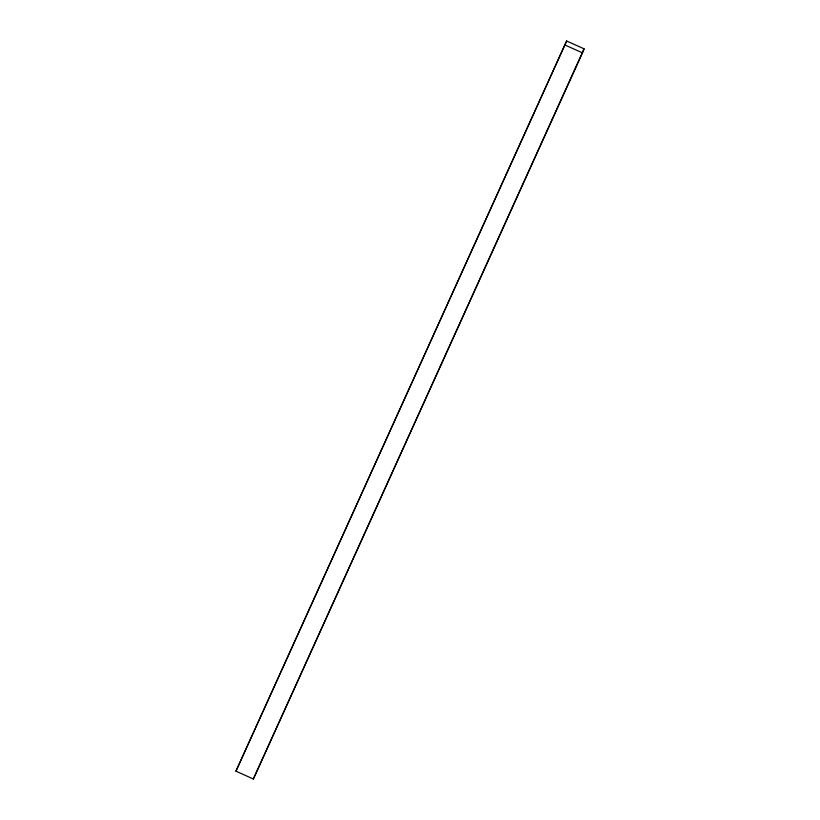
<?xml version="1.0" encoding="UTF-8"?>
<svg xmlns="http://www.w3.org/2000/svg" width="820" height="820" viewBox="0 0 820 820"><rect width="100%" height="100%" fill="white"/><g stroke="black" fill="none" stroke-linecap="round" stroke-linejoin="round"><path stroke-width="1.23" d="M235.945 771.169L566.64 41L584.055 48.831L582.487 52.869L253.359 779L235.945 771.169L566.64 41M253.359 779L584.055 48.831M565.072 45.038L582.487 52.869"/></g></svg>
